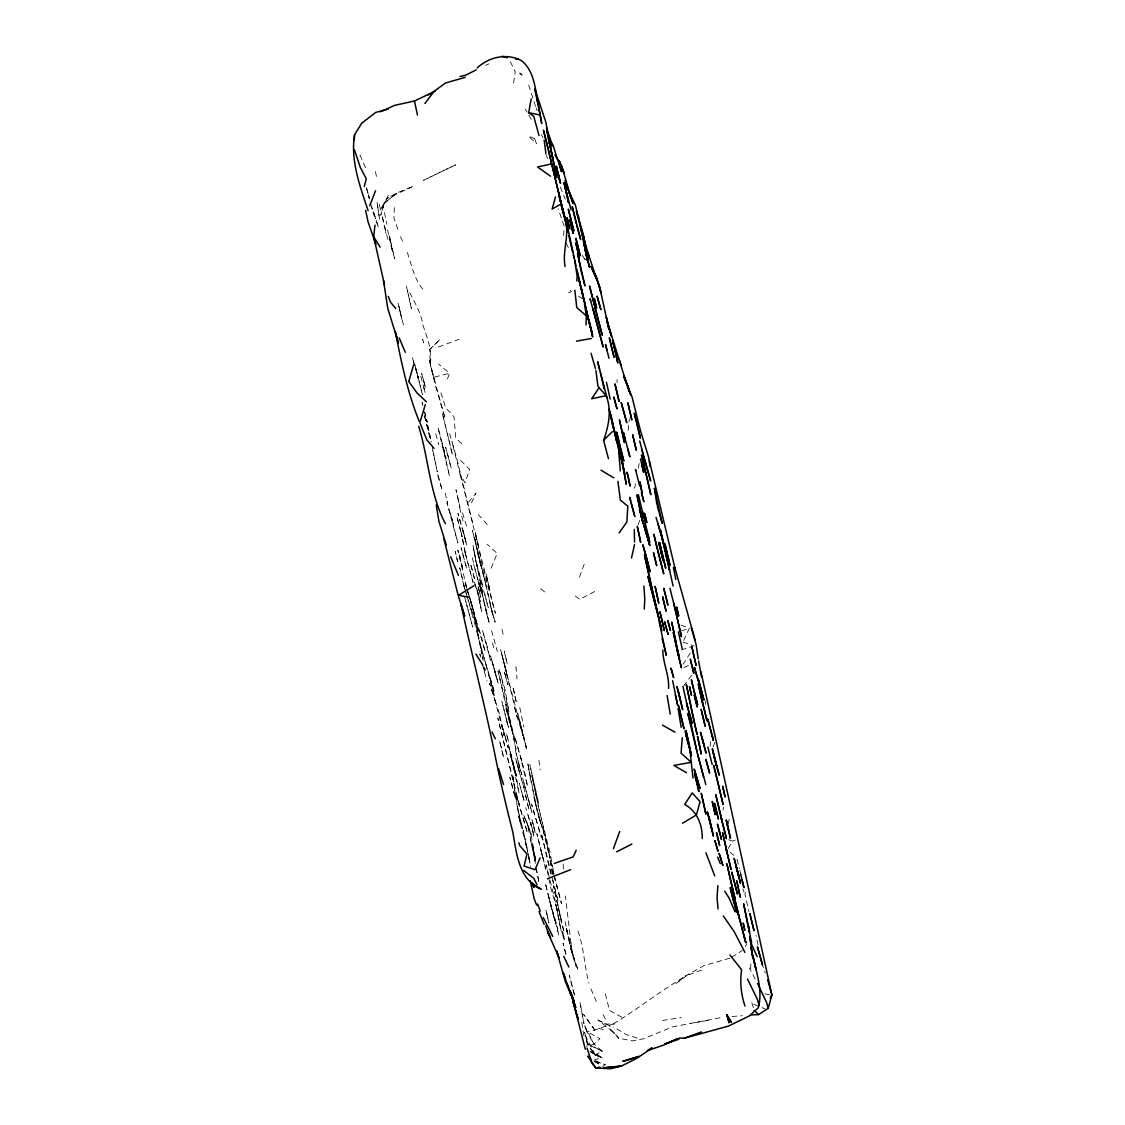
<?xml version="1.0" encoding="UTF-8"?>
<svg xmlns="http://www.w3.org/2000/svg" width="1125" height="1125" viewBox="0 0 1125 1125"><rect width="100%" height="100%" fill="white"/><g stroke="black" fill="none" stroke-linecap="round" stroke-linejoin="round"><path stroke-width="0.75" stroke-dasharray="5 3.75" d="M750.684 968.878L750.909 960.764M563.639 235.589L564.075 227.644M710.142 746.325L710.578 741.544M628.2 430.284L629.339 418.908M394.298 207.52L393.919 217.814L398.152 230.302M513.577 83.081L515.208 71.859L509.414 59.667M638.297 468.225L639.197 463.528M728.17 824.147L729.816 816.202M634.556 488.264L635.583 483.834M487.181 524.573L478.28 514.547M722.911 810.098L723.825 807.061M638.03 525.136L639.661 520.397M579.487 577.139L585.169 561.544M447.455 378.886L449.55 373.289L438.497 363.952M745.566 892.533L744.919 894.15L748.941 911.602M379.364 204.173L380.461 209.939L389.166 193.852M712.997 746.888L715.5 740.911M491.161 568.252L497.194 553.458L487.139 544.191M683.663 640.505L689.386 628.172L679.88 624.811M471.445 502.819L476.058 493.284L468.464 502.2M690.188 653.048L683.241 664.186M745.298 946.575L746.859 943.58M380.461 209.939L387.394 198.253L396.816 192.994L413.775 186.089L387.394 198.253M728.311 848.475L732.473 841.148L735.202 840.108M683.494 686.222L691.369 675.619L694.772 676.237M429.75 349.509L440.1 339.272L429.75 349.509L430.242 364.528L434.827 381.67L429.033 358.706L435.544 385.917L445.106 418.528L431.648 369.773M590.4 1045.505L602.311 1051.284L587.123 1043.466L590.4 1045.505L593.972 1044.098L599.92 1038.642L586.744 1031.513L584.114 1024.467L593.972 1044.098L602.311 1051.284L595.041 1055.025L590.203 1051.327L601.945 1057.627L595.041 1055.025L587.123 1043.466L584.648 1032.37L588.094 1045.463M602.719 1066.584L605.194 1064.686L589.852 1058.625M731.714 957.263L742.387 950.428M594.703 591.511L579.741 599.372L575.227 595.955M614.517 1024.017C604.87 1025.423 596.348 1030.725 586.744 1031.513L593.972 1044.098M485.733 65.362L488.883 63.858M683.916 667.505L688.5 665.466M438.427 346.992L459.084 339.258M686.967 975.417L675.886 983.63L684.352 976.767C661.542 990.548 640.659 1006.65 618.159 1020.923L613.237 1023.82L606.164 1024.13L598.078 1020.08L614.728 1033.2L618.694 1038.206L632.475 1040.892L643.275 1038.839L672.877 1026.802L723.6 1017.098M701.691 970.031L685.111 976.12L703.702 965.742L730.153 958.092M568.547 292.739L571.514 291.656L568.828 288.647M681.483 630.956L689.386 628.172M681.202 649.983L690.792 646.875M708.244 1020.319L690.609 1023.469M593.93 1060.031L601.523 1057.725L586.519 1045.898M434.531 377.03L449.55 373.289M662.47 1020.502L681.37 1017.478M731.925 1016.494L742.373 1015.734M764.859 993.825L769.992 994.852M598.542 1028.306L606.825 1030.514M637.228 1038.023L626.344 1034.578L613.617 1026.942M595.603 1061.55L605.194 1064.686M682.945 642.052L693.984 645.834M728.536 839.714L732.473 841.148M753.82 1004.344L765.197 1008.914M591.553 1052.466L601.945 1057.627M598.078 1020.08L610.102 1026.127L606.164 1024.13M590.062 1051.734L601.523 1057.725M621.858 1017.183L609.567 1010.503L605.194 993.375M594.141 1061.283L599.864 1064.812M578.503 296.156L582.694 298.856M594.633 1060.973L600.019 1064.714M540.759 588.698L545.878 593.016M730.097 852.188L736.636 857.798M614.728 1033.2L609.469 1028.63L618.694 1038.206M460.659 460.533L469.73 469.35L465.061 482.822L460.125 474.398L451.884 441.309M461.658 443.77L455.766 438.005L454.078 416.995L445.655 407.756L440.072 390.066M585.211 259.509L582.286 255.67L585.366 259.777M422.747 289.125C413.536 277.917 411.314 263.25 406.434 249.947M541.336 134.677L543.08 137.545M525.375 109.266L527.105 112.163M528.82 115.073L532.209 120.952M755.198 979.116L749.405 967.978M359.986 155.067L366.469 169.861M409.725 292.669C415.111 303.005 421.13 313.467 422.916 325.125C427.275 337.823 432.506 350.494 430.242 364.528L429.666 361.772M566.002 243.028L569.166 249.23M596.334 1001.587L590.203 987.173M595.041 1055.025L585.295 1035.211L588.473 1047.009M545.681 154.111L548.142 159.202M603.155 1014.652L606.361 1021.317M400.444 236.63L403.58 243.366M560.264 187.102L565.341 199.266M742.809 889.031L744.089 892.139M564.159 226.055L558.183 208.814M509.4 721.603L514.842 739.153L498.038 670.992L509.4 721.603L506.194 704.208M536.062 107.817L537.089 110.658M761.695 962.93L765.211 972.858M473.245 612.408L480.994 635.231L485.17 651.727L469.533 598.205M568.814 939.417L570.853 949.078L578.306 970.636L572.386 955.055L565.411 895.992M510.3 721.294L505.462 706.823L512.62 732.867L508.317 713.531L511.509 727.102M519.005 765.83L521.831 774.703L515.363 749.953L519.427 767.334L517.641 759.952M570.853 949.078L576.197 966.586L566.058 926.606L572.766 955.013L570.22 939.052M510.033 754.073L515.517 771.652L519.159 793.575L512.03 761.02L516.108 776.067L509.822 753.356L510.792 756.745M387.563 229.767L392.752 252.436L389.475 235.912M473.555 610.298L466.959 588.895L473.555 610.298L478.898 633.052M523.898 782.592L531.97 812.391L520.931 771.989M414.872 365.794L412.341 357.539L413.733 362.348M415.378 367.439L418.416 378.352L414.211 363.952M466.678 587.855L464.681 581.316L466.495 587.377M467.184 589.486L471.698 604.181M550.744 873.9L541.322 833.273L558.239 901.941L552.656 880.242M535.556 106.397L528.384 84.192M387.83 239.358L381.938 215.227L386.058 233.536L385.566 231.778M463.655 584.888L464.625 588.15M465.117 589.767L466.58 594.661M467.072 596.292L478.519 637.355L477.042 631.42L481.978 653.962L476.62 625.978L468.028 599.442M462.558 512.817L466.566 526.191M540.661 823.247L533.953 797.4L540.661 823.247L538.523 814.008M465.553 591.202L463.584 584.62L464.386 587.517M466.045 592.847L467.536 597.797M449.62 433.73L456.595 457.72L472.978 524.053M492.398 642.952L494.128 649.266M476.634 622.238L474.103 612.605M518.667 769.992L523.927 787.613L515.573 758.208L518.667 769.992L516.586 762.117M486.562 666.619L479.32 640.786L494.452 695.798L490.514 680.428M528.061 815.372L531.028 825.413L525.825 807.75M751.894 1002.811L753.694 1008.914M516.698 715.317L522.928 735.525L500.498 649.294L506.377 672.286L502.045 655.27M483.877 576.309L477.928 554.133L474.581 536.723L493.003 615.811L484.566 578.644M514.462 707.695L517.472 717.961L502.467 656.719M554.47 918.098L557.817 929.095L548.761 897.216L558.872 935.156L557.297 929.166M470.644 608.175L472.894 615.952M366.848 188.789L369.478 198.97L368.705 195.736M553.795 874.237L552.853 870.947L553.683 874.097M554.273 875.883L561.473 903.473L554.934 878.808M519.609 819.97L520.566 823.275L518.737 816.567L523.969 837.098M366.356 187.791L369.225 197.859L367.748 191.925M492.117 661.767L498.488 684.337L490.57 655.805L496.842 678.98L494.283 668.686L496.294 676.659M482.344 584.55L475.777 560.419L482.934 594.562L472.852 544.88L476.297 563.147L488.264 607.57L484.439 592.889M370.645 203.808L373.837 215.016L371.7 206.986M467.817 591.989L468.675 595.097M401.92 319.641L398.067 302.85L403.594 325.673M491.597 630.633L497.363 651.544M485.859 663.933L492.539 688.373M577.927 931.036C584.072 947.897 584.269 965.897 588.952 983.109M565.903 954.183L563.048 943.186L566.325 955.589M477.394 567.239L477.731 568.477M476.508 574.861L479.812 587.095L473.681 563.977M464.611 596.981L472.697 627.061L465.342 599.667M435.755 433.758L438.75 444.881M424.533 415.688L431.227 442.097M482.259 663.666L486.928 681.005M420.82 376.228L425.208 392.794L423.619 386.817M462.67 568.266L459.169 553.584L463.219 570.994L457.833 550.083L466.467 586.73M422.93 405.45L422.114 402.356L422.958 405.661M424.561 411.623L427.177 422.17L424.645 412.256M480.038 561.952L485.353 582.244M563.611 930.713L553.359 885.713L563.892 931.584M415.645 367.762L418.416 378.352M480.712 657.239L479.869 654.005L480.656 657.225M483.23 666.928L485.325 675M414.858 364.725L422.423 394.608L416.897 372.389M737.03 859.359L739.42 868.711M739.814 870.272L741.009 874.955M477.464 551.447L481.092 566.902L472.402 530.452L482.273 570.305M464.78 588.488L459.773 567.844L463.556 584.536M517.556 808.102L520.284 822.544L514.631 789.933L517.556 808.102L522.844 828.998L518.217 811.842M758.025 944.93L756 935.241M460.125 474.398L495.38 613.195L482.428 566.325L475.158 531.759L478.027 544.345L476.592 538.425M554.245 876.108L556.945 886.781M424.505 415.856L430.65 440.789M459.675 507.698L463.711 524.081M504.464 664.72L507.755 678.192M513.83 766.364L508.387 744.089L510.905 755.241M384.441 212.569L386.845 224.184M445.177 493.13L447.539 502.931L447.131 501.187M472.289 557.705L475.228 569.953M525.333 794.461L529.087 810.267L523.547 786.15M528.525 799.13L530.409 807.3M574.566 995.344L569.32 975.291L574.692 996.033M502.003 629.353L503.831 637.411M528.272 854.817L524.967 840.15L527.259 850.359M530.283 777.895L537.384 811.969L527.597 762.427L530.283 777.895L528.778 769.148M535.191 861.061L530.466 839.813L535.191 861.061L532.786 847.322L535.331 863.381M528.778 857.18L530.705 866.587M561.291 931.12L555.961 904.598L557.311 910.477L550.533 887.048L546.173 864.788L555.131 900.689L561.291 931.331M536.456 797.316L531.802 775.659L539.142 810.056L549.872 851.892L554.02 873.802M528.638 856.448L529.917 862.284L528.033 852.722M399.53 309.319L401.358 317.573M534.938 856.448L531.07 834.413L526.444 820.856L535.88 860.822M432.745 450.422L437.245 471.839L432.197 446.709M569.7 943.298L567.07 931.05M553.894 874.448L535.331 792.295M532.673 846L535.837 860.653M375.412 171.548L377.198 179.859M528.905 858.347L530.62 866.405M527.639 851.484L523.195 830.292L527.723 851.133M484.509 667.181L485.184 670.444L484.509 667.125M559.237 911.377L561.572 922.978L557.522 902.953M483.173 660.487L481.163 650.517L482.822 659.025M565.102 921.53L567.225 932.4L566.761 930.009M536.175 867.909L539.142 883.139L536.414 869.991M556.327 906.272L560.292 926.859M519.806 707.583L523.856 726.989M474.202 551.798L475.945 561.319M581.808 1022.372L584.03 1036.673M538.945 760.247L540.169 769.894M705.291 701.016L705.614 704.405M515.925 666.38L517.05 678.853M563.175 864L563.442 870.356M617.048 379.561L617.062 382.683M384.3 203.287L380.728 215.297L384.708 202.219L384.3 203.287L396.816 192.994L384.3 203.287M455.541 164.897L423.548 180.253L455.541 164.897M534.628 138.698L528.413 136.209L536.428 143.606L534.628 138.698M594.886 1030.205L583.453 1014.173L594.886 1030.205M529.017 828.197L523.364 814.486L531.07 834.413L529.017 828.197M521.719 760.823L514.744 736.847L523.884 768.572L527.583 786.516L520.622 757.617L521.719 760.823M499.472 713.939L494.438 698.048L504.084 735.539L499.472 713.939M422.859 340.059L422.634 339.37L423.689 342.886L422.859 340.059M493.284 694.505L489.586 683.367L494.958 700.523L493.284 694.505M539.677 831.769L531.52 804.108L541.645 837.942L539.677 831.769M527.091 831.769L514.913 790.819L512.733 774.816L514.617 787.036L497.841 717.933L519.202 804.656L527.091 831.769M481.5 593.128L478.617 582.694L481.5 593.128M542.925 829.378L537.834 813.544L545.119 837.084L549.998 858.361L542.925 829.378M375.581 218.363L373.219 210.938L378.548 227.728L375.581 218.363M450.548 514.083L446.977 502.931L457.889 542.995L450.548 514.083M494.17 691.172L488.137 671.498L494.17 691.172M518.498 802.252L515.939 794.208L519.202 804.656L518.498 802.252M520.748 724.753L519.778 721.673L527.062 750.459L517.823 713.644L526.233 747.562L520.748 724.753M501.061 675.928L498.712 668.447L505.097 689.639L508.922 711.661L501.061 675.928M473.034 582.37L464.822 551.517L473.034 582.37M478.378 595.392L474.188 581.4L478.378 595.392M441.886 489.009L437.358 473.442L441.886 489.009M487.153 646.439L482.442 630.014L490.402 660.206L487.153 646.439M516.502 776.292L510.131 751.402L516.502 776.292M452.334 520.172L451.659 517.88L453.769 526.078L452.334 520.172M505.8 676.73L503.93 670.373L507.825 684.689L505.8 676.73M507.727 724.556L506.278 719.62L508.5 727.284L501.891 701.578L507.727 724.556M545.752 869.062L536.836 833.639L545.752 869.062M495.112 622.055L490.163 604.73L495.112 622.055M542.855 857.967L540.745 849.755L542.855 857.967M505.561 737.775L501.792 724.725L508.219 747.984L505.561 737.775M394.692 258.595L390.67 244.561L389.602 236.728L394.692 258.595M466.608 568.097L461.067 547.692L466.608 568.097M411.342 308.405L406.519 286.65L411.342 308.405M424.266 382.627L421.664 373.444L425.545 388.477L424.266 382.627M463.458 532.927L457.945 513.337L465.131 538.973L463.458 532.927M522.942 796.12L519.258 783.141L524.377 802.041L522.942 796.12M550.955 906.427L545.273 883.055L555.525 923.048L550.955 906.427M444.572 451.941L437.962 427.388L449.536 476.184L442.027 443.25L446.006 458.452L444.572 451.941M474.469 578.573L470.447 563.513L474.469 578.573M515.081 797.006L509.85 777.178L515.081 797.006M483.595 599.372L479.602 582.511L487.575 617.597L483.595 599.372M480.248 601.509L476.789 588.459L480.248 601.509M460.716 530.873L456.848 516.487L462.094 536.78L460.716 530.873M451.181 468L445.683 447.244L451.181 468M508.472 741.361L506.419 733.458L508.472 741.361M466.692 544.95L462.516 528.441L466.692 544.95M479.334 591.356L477.83 585.394L480.755 597.263L479.334 591.356M533.967 827.55L531.83 819.169L535.444 833.498L533.967 827.55M489.009 622.139L484.284 602.916L489.009 622.139M501.314 747.689L499.486 740.489L503.634 757.772L501.314 747.689M448.537 438.37L442.308 413.241L452.545 455.175L448.537 438.37M514.519 693.562L512.789 686.559L516.516 703.294L514.519 693.562M480.67 606.206L478.702 598.106L481.753 611.958L480.67 606.206M507.206 663.708L504.211 651.08L507.206 663.708M487.912 581.583L485.972 573.497L489.98 590.428L487.912 581.583M535.655 790.284L529.805 764.592L538.678 803.602L535.655 790.284M457.622 561.586L455.302 551.461L457.622 561.586M532.927 831.544L530.761 822.305L534.122 837.352L532.927 831.544M475.72 622.702L471.895 604.955L477.492 631.027L475.72 622.702M547.566 917.058L545.78 909.295L548.888 922.936L547.566 917.058M481.725 589.894L481.317 588.094L481.725 589.894M458.634 501.469L455.991 489.741L459.928 507.319L458.634 501.469M515.981 749.433L512.241 731.123L515.981 749.433M430.65 438.778L426.361 419.456L430.65 438.778M465.37 553.289L461.334 533.25L465.37 553.289M582.525 1015.861L579.909 1002.023L583.959 1023.623L582.525 1015.861M552.628 874.575L549.183 854.466L552.628 874.575M379.589 219.248L377.044 202.134L379.589 219.248"/><path stroke-width="1.5" d="M668.573 688.359C669.403 675.253 662.836 663.089 662.822 649.983M586.027 324.984L586.35 315.886L584.438 303.848M354.291 139.894L354.558 134.775L361.744 123.216L375.68 112.416L388.083 109.209M644.217 609.033L644.808 599.555L643.894 585.97M717.891 885.6L717.033 897.919L718.045 908.916M354.558 134.775C350.367 160.762 360 186.342 368.128 210.642M682.27 737.803L681.047 753.159L691.27 762.286L693 778.064M576.759 280.927L577.181 276.356L574.692 260.508M384.398 284.372L373.683 236.798L374.962 225.141M539.03 135.591L533.742 116.367L528.694 112.669L531.169 98.887M631.491 558.056L634.542 544.542M679.317 1037.981L684.098 1038.277L728.395 1026.112L749.348 1015.945L758.292 1007.775C763.805 987.792 754.045 966.881 751.008 947.039L752.541 956.447M364.275 186.427L366.3 178.847L360.338 167.442L354.417 149.752M555.427 197.016L552.136 209.109L561.333 203.752L543.473 130.162L548.142 148.444M750.656 1014.975L758.672 1014.581L768.22 1008.352L771.862 995.119M408.853 381.192L413.845 364.036M420.244 421.509L425.334 404.578M608.456 458.648L603.577 440.311C608.737 426.066 611.859 410.259 606.192 395.648L597.98 386.508L595.898 370.561M613.406 848.714L619.692 831.487M369.647 205.847L375.553 190.758M540.084 857.869L535.036 869.709L524.053 866.053L526.992 854.128L519.539 845.381L518.92 842.822M727.228 1014.68L729.113 1022.85L726.623 1014.792L731.447 1022.316L726.623 1014.792M576.197 850.261L573.202 856.87L554.203 863.466M770.259 998.241L771.694 995.189M599.231 387.534L591.638 398.756L606.192 395.648M619.116 533.011L626.836 522.056L627.82 506.18L620.339 500.077L617.934 481.289M424.913 103.472L433.519 92.18M603.577 440.311L612.309 431.691M477.127 67.992C489.08 56.812 507.234 52.72 521.93 60.919C534.22 71.311 535.416 88.903 537.947 103.711L534.755 89.297M651.909 1048.05L636.933 1058.259L621.619 1065.966L610.791 1068.75L595.772 1067.948L591.82 1062.914L587.039 1048.106M474.117 585.605L458.733 595.252L469.041 597.361M651.825 1047.966L647.677 1050.483L663.202 1045.294L677.728 1038.684M682.552 823.247L696.459 814.88L700.073 801.633L692.184 792.914L684.717 804.431C697.402 811.477 702.408 824.85 702.281 838.589M428.245 94.922L435.291 91.083M616.655 851.822L631.856 844.073M380.292 111.811L394.495 105.412L414.464 100.997L432.577 92.391L445.598 82.955L465.286 77.33M476.269 69.834L465.933 75.08L460.041 76.528M570.656 869.653L547.397 878.808M677.7 1038.656L664.734 1044.056L678.966 1039.163M684.098 1038.277L701.395 1031.948M551.503 163.912L537.525 167.006L550.547 176.189M599.934 1067.119L595.772 1067.948L587.897 1056.319L590.597 1058.175M515.784 59.203L517.95 58.795M576.492 341.142L591.398 338.484M528.694 112.669L540.112 115.031M502.186 56.25L507.052 57.769M662.498 725.091L675.014 732.234M686.475 772.734L673.903 765.436L691.27 762.286L689.794 748.898M601.017 470.208L613.716 477.787M519.947 73.35L521.817 74.798M523.561 870.356L533.812 878.372L536.991 884.573M586.35 315.886L576.759 307.575L574.847 290.222M754.144 1010.433L758.672 1014.581M426.431 401.864L416.883 392.78L408.783 381.502M434.095 448.355L426.895 439.988L419.892 422.775M587.897 1056.319L589.852 1058.625M395.761 308.559L390.572 302.273L388.252 296.381M729.984 955.013L741.614 969.764C739.856 981.956 740.981 994.402 745.003 1006.045M723.277 915.919L734.147 931.556L744.933 952.383M590.766 266.358L596.405 277.116L601.228 293.358L596.362 277.256L593.494 271.702L596.461 278.55L587.742 252.211L589.036 256.739L580.008 224.831L584.269 240.089L583.144 234.309M475.847 654.033L482.822 665.072M563.752 956.489L568.856 967.008M724.753 891.169L729.394 898.608L735.005 911.756M373.683 236.798L380.123 247.177M552.712 936.366L543.277 917.606M747.464 979.031L757.448 999.492L759.08 1005.497M555.216 154.969L562.177 167.484L570.572 196.566L565.566 182.222M555.159 154.884L562.177 167.484L559.139 160.805L564.145 173.236L559.139 160.805M548.48 136.392L553.247 145.688L557.381 159.216M592.312 269.578L599.302 285.244L608.836 328.908L606.319 317.152L611.311 336.178L607.472 322.945M445.472 523.786C429.553 493.65 428.639 458.536 418.711 426.375M623.841 376.298L628.045 386.466L628.678 391.008M492.061 732.066L495.338 738.773M757.505 983.348L766.505 1002.305L768.22 1008.352M547.608 134.086L551.939 146.166L548.128 136.533M547.425 931.219L550.547 937.927L545.681 925.903M547.003 132.553L550.561 140.245L546.483 127.856L556.833 177.666L548.438 138.516L553.373 161.03M757.167 956.7L751.148 943.369M405.253 352.294L399.22 337.866M565.031 180.366L573.117 203.723L569.039 191.7L575.423 205.2L580.331 225.858L576.759 212.527M623.559 376.341L631.969 396.675L640.688 431.494L648.675 457.383L650.025 466.341M544.148 924.413L539.058 911.531M450.717 556.805L458.452 575.438M714.727 875.939L705.938 852.778M419.273 421.411C407.489 392.611 401.259 361.814 395.255 331.355M717.652 857.123L720.267 863.592M576.309 210.867L582.877 233.016L588.15 259.594L580.739 227.939L587.545 261.098L584.03 243.802M536.709 905.175L534.164 898.72L530.241 880.748M578.419 216.225L578.841 217.308M446.316 544.992L438.891 521.255L436.275 505.055M532.294 883.097L534.038 887.541L531.478 882.956L541.181 889.242C518.864 879.877 516.431 853.27 512.916 832.514C506.109 805.584 499.598 778.669 494.283 751.388C484.003 702.084 471.516 653.316 460.941 604.027L464.709 616.036L458.564 596.63M534.853 89.128L545.934 122.358L549.731 144.366M570.277 991.097L574.312 1001.869L565.341 981.633L557.1 952.27M537.666 904.078L540.253 911.18M375.919 244.42L368.03 221.808L365.625 210.361M547.523 931.697L559.111 958.205L556.678 950.653M565.214 978.314L563.189 972.562L570.938 994.753L567.281 984.248M570.206 991.336L575.761 1007.522L571.092 993.656L585.309 1049.231M607.148 321.159L625.641 380.573M619.172 359.17L621.169 365.358M503.536 784.477L498.53 768.516M695.911 673.214L699.581 684.844L694.448 667.28L695.545 671.737M639.689 440.944L646.228 465.609L641.559 449.142M649.589 544.753L639.45 509.456L649.772 545.569L645.258 527.934M643.514 456.778L650.644 480.966L645.792 463.106M656.03 517.345L663.202 540.956L667.716 561.797M691.327 627.638L696.178 644.906L698.203 658.842M705.839 784.631L697.359 753.216L703.547 777.094M739.167 917.972L745.763 942.567L734.245 897.188L739.167 917.972L737.241 909.886M561.333 203.752L566.986 225.098L562.134 208.898L558.619 192.727L562.711 210.347L548.48 149.977M649.477 461.109L674.719 567.183L695.081 640.041M590.681 300.741L590.091 298.758L603.183 347.077L593.114 308.883L596.855 323.072M566.986 225.098L563.091 211.95L568.111 232.397M640.969 515.419L647.367 537.103M688.022 709.116L692.255 723.558L686.573 703.195L687.656 707.639M678.544 692.255L676.913 686.63L682.678 709.566L678.544 692.255L680.47 700.383M630.689 500.78L629.691 497.348L634.823 516.558L631.237 503.311M635.203 446.105L636.441 450.394L632.616 434.602L634.908 444.642M687.403 739.983L690.609 752.245L686.138 735.145L689.47 747.872M591.061 353.292L595.491 368.775M589.852 322.791L592.65 337.008L576.647 268.58M621.169 457.102L612.478 424.069L624.684 473.822L621.492 458.283M767.63 979.861L771.834 994.669L700.973 671.878M681.188 727.355L678.094 708.497M657.337 506.095L662.189 523.336L654.413 488.152L656.902 504.534M566.719 194.33L564.82 184.753L568.519 202.697L563.934 182.531L571.064 209.841M657.9 523.477L663.75 544.261L660.361 529.875L664.987 551.25M644.527 550.786L642.839 544.739L650.222 571.866L644.527 550.786L648.169 563.948M684.998 731.095L687.825 741.192M713.798 755.663L719.227 775.209L712.294 748.758L716.498 765.928L712.744 750.797M576.703 225.267L580.627 239.442L572.231 206.592L576.337 223.791M693.619 690.075L697.655 704.812L691.383 679.753L693.295 688.598M663.23 560.602L658.716 542.559L663.23 560.602L661.247 552.586M559.533 179.705L560.517 183.277L556.327 166.078L559.533 179.705L558.169 173.812M730.702 889.509L736.664 912.277L730.195 887.484L733.711 901.406M395.719 333.042L398.475 343.181L387.731 308.194L383.442 280.111M702.155 738.281L700.538 732.277L706.092 753.159L702.155 738.281L704.025 745.27M713.405 740.391L707.752 719.241L713.405 740.391L712.013 735.131M618.469 448.678L620.142 454.936M694.575 774.703L698.948 791.606L694.111 768.867M736.242 866.25L734.147 858.417L740.503 883.364L736.242 866.25L739.195 877.837L737.719 871.889M606.459 382.303L610.2 399.052M560.053 199.519L564.342 215.648L559.223 195.961L560.053 199.519L559.828 198.534M587.742 317.292L592.552 334.547L590.977 328.556M443.784 538.552L458.184 595.519M582.328 275.822L584.986 285.961L577.561 253.35L580.669 268.959M564.202 939.178L562.247 931.683M619.369 444.291L623.827 461.067L616.655 432.042L619.031 442.758M627.834 448.959L629.873 456.877L623.377 432.253L624.867 438.188M586.505 310.219L578.7 278.691M642.333 511.58L643.866 517.542L638.409 494.747M608.991 358.256L605.475 344.433L606.966 350.311M693.098 717.511L686.292 684.352L697.05 734.358L693.408 718.805M745.763 942.567L743.752 934.58M673.622 602.972L681.469 636.652L675.689 611.227M639.675 486.113L635.498 469.434L635.737 470.475M665.325 552.895L669.431 569.362L664.467 546.792M669.98 588.319L675.83 611.888M599.583 369.492L597.628 361.645L606.811 397.195M600.356 372.628L604.181 388.659L603.548 385.889M609.567 411.061L616.95 442.266L610.917 414.52M681.356 717.919L684.028 728.916L678.698 706.064L680.977 716.217M700.791 695.531L706.964 720.745L698.273 684.056L702.633 703.758M662.091 638.339L666.323 655.411L659.236 622.111M740.602 874.012L743.948 887.653L742.05 879.947M707.878 746.986L712.153 764.494M578.855 279.211L580.289 285.103L577.181 271.884M653.316 594.605L661.964 630.844M657.605 550.73L663.75 573.862L653.836 534.248L657.225 549.183M648 534.628L649.913 542.742M580.992 270.338L581.991 274.444M584.564 302.147L581.344 288.816L582.764 294.736M657.267 611.452L661.078 627.567L647.916 576.337L658.083 614.827M644.006 518.062L649.392 540.38M588.938 321.272L590.498 327.727L586.631 311.541L588.558 319.655M640.519 459.098L643.697 472.472L641.77 464.358M678.389 631.969L682.242 648.759M726.638 821.742L726.202 819.872L730.505 838.533L726.638 821.742L728.662 830.644M584.494 246.122L589.444 267.23L585.352 250.327L587.208 256.444L583.706 237.136M567.506 226.87L576 266.077M675.197 694.786L677.827 705.769L672.638 680.709M691.481 755.831L689.527 747.239L690.666 753.019M568.842 235.589L571.556 247.486M571.95 249.187L572.625 252.155M573.3 255.122L573.975 258.089M750.741 941.498L749.672 936.675L752.695 956.194M682.945 686.503L687.572 707.119M669.558 570.023L669.038 567.689L673.087 586.055M538.172 105.427L541.744 123.567L536.892 96.356L537.961 103.922M609.159 409.022L612.773 425.559M414.464 100.997L417.473 115.031M656.972 610.242L644.484 555.244L652.95 592.791M673.369 567.478L675.844 579.516M639.97 482.02L641.911 492.23L639.97 482.02L640.28 483.68M698.597 661.022L701.62 677.208M667.097 695.433L670.233 714.15M751.627 942.848L743.597 903.712L749.447 932.091L748.87 926.578L748.927 931.373M544.148 140.217L545.892 153.366M618.722 451.73L620.325 470.911M565.538 220.697C569.433 236.194 562.177 251.058 565.073 266.555M674.719 567.183L674.93 570.544M634.275 529.453L634.556 542.011M638.902 1056.445L622.941 1061.353L638.902 1056.445M621.253 1066.106L604.153 1067.78L621.253 1066.106M626.864 383.78L624.389 377.367L630.689 394.959L626.864 383.78M717.947 850.978L714.966 840.881L717.947 850.978M736.467 867.431L735.947 865.814L738.563 875.264L736.467 867.431M720.577 857.995L719.058 853.298L722.897 865.491L720.577 857.995M600.117 327.642L589.542 285.989L602.325 335.306L600.117 327.642M578.123 1019.123L573.075 1001.658L578.123 1019.123M668.109 634.416L664.509 621.633L668.109 634.416M696.234 775.856L694.406 769.753L700.003 788.513L696.234 775.856M559.744 165.586L558.169 160.27L561.431 171.619L559.744 165.586M691.538 726.159L687.797 713.503L697.134 752.245L691.538 726.159M671.498 669.881L670.978 668.095L673.636 677.672L671.498 669.881M762.469 964.772L757.505 947.137L762.469 964.772M614.911 400.922L613.772 396.998L616.992 408.797L614.911 400.922M646.777 522.436L644.569 513.394L646.777 522.436M701.972 692.241L698.4 679.641L703.983 700.2L701.972 692.241M600.834 309.502L597.136 296.325L600.834 309.502M626.752 422.536L621.267 402.82L626.752 422.536M709.58 772.931L705.853 759.488L709.58 772.931M656.677 565.552L653.498 552.797L656.677 565.552M666.07 596.911L663.736 588.347L667.898 605.138L666.07 596.911M573.82 230.752L568.378 209.334L573.82 230.752M567.858 220.767L567.014 217.673L569.77 228.881L567.858 220.767M713.348 835.903L708.792 816.356L713.348 835.903M719.466 831.6L717.455 824.105L721.505 839.531L719.466 831.6M637.087 423.802L634.233 413.128L640.392 438.37L637.087 423.802M735.427 886.078L731.714 872.03L737.438 894.038L735.427 886.078M647.17 477.97L641.447 455.048L650.827 494.705L647.17 477.97M665.648 567.956L659.587 542.573L665.648 567.956M643.008 498.431L641.461 492.469L643.866 501.806L643.008 498.431M726.441 838.561L721.153 817.636L726.441 838.561M670.331 630.38L667.87 620.733L670.331 630.38M713.447 806.175L712.223 801.422L715.148 814.612L713.447 806.175M711.45 827.747L707.33 811.814L712.406 831.811L711.45 827.747M615.712 353.067L612.436 340.256L617.794 363.009L615.712 353.067M693.745 673.158L690.37 659.362L693.745 673.158M578.25 247.584L575.873 238.345L580.177 255.67L578.25 247.584M717.131 779.006L713.672 765.45L723.108 804.502L717.131 779.006M666.028 611.002L662.611 596.784L666.028 611.002M631.758 419.766L627.905 402.975L631.758 419.766M735.398 900.155L730.688 880.523L735.398 900.155M655.144 586.505L658.758 603.183L655.158 586.603M614.039 357.117L609.37 338.048L614.039 357.117M754.214 961.284L753.37 957.895L755.986 969.623L754.214 961.284M719.62 845.423L716.527 832.641L719.62 845.423M716.006 809.213L714.544 803.278L718.439 819.127L716.006 809.213M637.959 499.022L636.919 494.817L642.361 521.128L637.959 499.022M628.383 477.703L627.005 472.134L630.112 486.127L628.383 477.703M695.264 698.934L694.252 694.87L697.205 707.02L695.264 698.934M678.347 655.144L676.884 649.209L681.427 667.828L678.347 655.144M753.975 930.558L749.841 913.57L753.975 930.558M731.011 869.217L726.286 849.248L731.011 869.217M703.308 718.298L701.142 709.369L705.248 726.37L703.308 718.298M573.089 233.353L569.812 219.741L573.089 233.353M669.952 565.116L664.959 544.008L669.952 565.116M577.561 250.116L575.803 242.789L579.347 258.441L577.561 250.116M619.031 401.175L615.009 384.131L619.031 401.175M725.161 843.525L722.517 832.5L726.905 851.878L725.161 843.525M678.642 615.881L676.673 607.205L678.642 615.881M722.137 821.531L715.823 794.911L722.137 821.531M596.573 307.955L594.408 298.772L596.573 307.955M620.944 426.347L619.411 419.878L624.417 442.462L620.944 426.347M664.327 630.52L659.967 611.916L664.327 630.52M723.263 788.737L722.658 786.178L725.105 796.964L723.263 788.737M729.394 874.673L726.82 863.719L731.278 882.858L729.394 874.673M691.453 695.18L689.527 686.644L691.453 695.18M744.778 930.023L743.203 923.302L744.778 930.023M696.038 665.142L691.805 646.58L696.038 665.142M679.472 658.237L674.986 638.578L679.472 658.237M704.123 805.795L701.269 793.223L705.881 814.163L704.123 805.795M699.539 745.58L697.472 736.186L701.255 754.003L699.539 745.58M689.527 746.269L685.997 730.603L689.527 746.269M677.306 650.517L673.341 632.559L677.306 650.517M638.944 533.855L637.27 526.388L640.645 542.292L638.944 533.855M740.222 897.019L736.777 881.002L740.222 897.019M673.861 632.194L671.695 622.055L675.605 640.561L673.861 632.194M626.217 484.031L622.181 461.362L626.217 484.031"/></g></svg>
